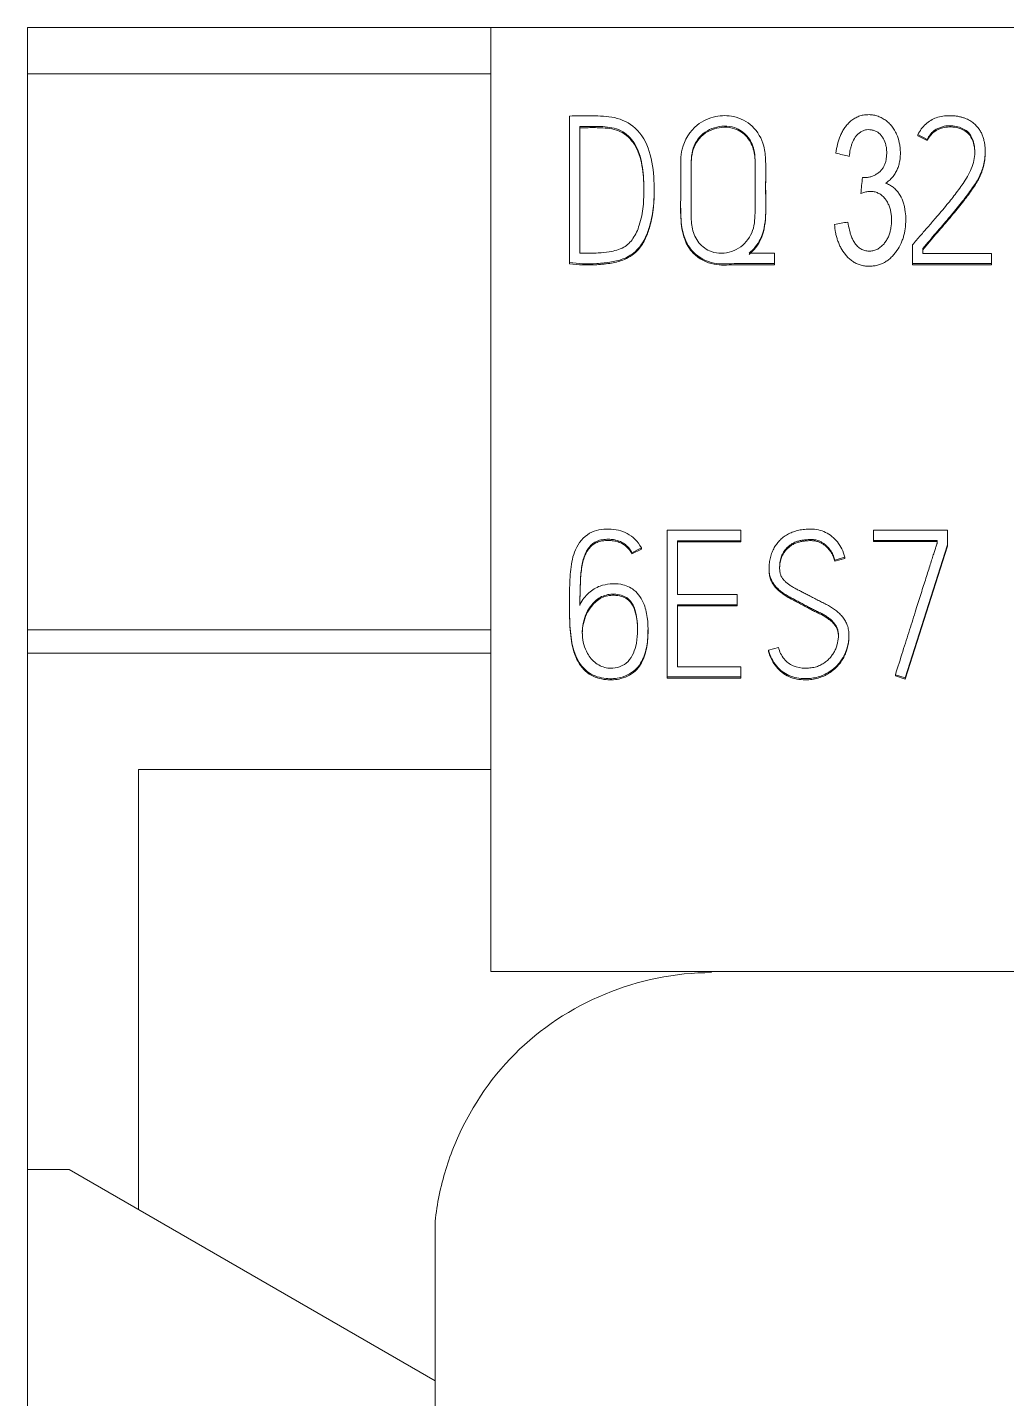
# Model space of a CAD drawing. Header units: millimetres. Extents: x 0 to 594, y 0 to 420.
# Drawn here: x 106.75 to 117.32, y 357.81 to 372.6 of the extents above; entities that cross this region are included whole.
import ezdxf

# ---------------------------------------------------------------- set-up
doc = ezdxf.new("R2010")
doc.units = ezdxf.units.MM
doc.layers.add('1', color=7, linetype='Continuous')

msp = doc.modelspace()

# ---------------------------------------------------------------- linework, layer by layer
at = {"layer": '1', "color": 7, "linetype": 'Continuous', "lineweight": 13}
for p, q in [((106.753, 372.601), (106.753, 372.101)), ((111.753, 372.601), (106.753, 372.601)), ((111.753, 362.417), (111.753, 372.601)), ((136.553, 372.601), (111.753, 372.601)), ((106.753, 366.101), (106.753, 372.101)), ((111.753, 372.101), (106.753, 372.101)), ((112.602, 371.644), (112.602, 370.064)), ((112.716, 371.532), (112.716, 370.167)), ((116.363, 371.444), (116.363, 371.431)), ((116.463, 371.393), (116.363, 371.444)), ((116.463, 371.381), (116.363, 371.431)), ((116.463, 371.393), (116.463, 371.381)), ((117.089, 371.252), (117.089, 371.264)), ((113.804, 371.132), (113.804, 371.119)), ((114.606, 370.989), (114.606, 370.976)), ((114.721, 371.055), (114.721, 371.068)), ((113.517, 370.826), (113.517, 370.839)), ((113.802, 370.675), (113.802, 370.662)), ((116.304, 370.053), (116.304, 370.255)), ((116.415, 370.216), (116.415, 370.163)), ((112.602, 370.064), (112.602, 370.051)), ((114.817, 370.165), (114.542, 370.165)), ((114.817, 370.053), (114.817, 370.165)), ((116.415, 370.163), (117.156, 370.163)), ((117.156, 370.163), (117.156, 370.053)), ((114.817, 370.053), (114.817, 370.04)), ((116.304, 370.053), (116.304, 370.04)), ((117.156, 370.053), (116.304, 370.053)), ((117.156, 370.04), (116.304, 370.04)), ((117.156, 370.053), (117.156, 370.04)), ((113.656, 367.176), (113.656, 365.594)), ((114.453, 367.176), (113.656, 367.176)), ((114.453, 367.064), (114.453, 367.176)), ((115.882, 367.179), (115.882, 367.066)), ((116.681, 367.179), (115.882, 367.179)), ((116.681, 367.018), (116.681, 367.179)), ((113.379, 366.987), (113.277, 366.934)), ((113.379, 366.974), (113.277, 366.922)), ((113.379, 366.987), (113.379, 366.974)), ((113.767, 366.483), (113.767, 367.064)), ((113.767, 367.064), (114.453, 367.064)), ((113.767, 367.051), (114.453, 367.051)), ((114.453, 367.064), (114.453, 367.051)), ((115.882, 367.066), (115.882, 367.054)), ((115.882, 367.066), (116.57, 367.066)), ((115.882, 367.054), (116.57, 367.054)), ((116.226, 365.583), (116.681, 367.018)), ((116.226, 365.57), (116.681, 367.005)), ((116.57, 367.066), (116.57, 367.035)), ((116.681, 367.018), (116.681, 367.005)), ((113.277, 366.934), (113.277, 366.922)), ((115.576, 366.886), (115.467, 366.855)), ((115.576, 366.873), (115.467, 366.842)), ((115.467, 366.855), (115.467, 366.842)), ((115.576, 366.886), (115.576, 366.873)), ((114.757, 366.766), (114.757, 366.753)), ((112.602, 366.391), (112.602, 366.379)), ((114.411, 366.483), (113.767, 366.483)), ((113.767, 365.704), (113.767, 366.373)), ((113.767, 366.373), (114.411, 366.373)), ((114.411, 366.373), (114.411, 366.483)), ((114.411, 366.373), (114.411, 366.36)), ((113.767, 366.36), (114.411, 366.36)), ((106.753, 366.101), (106.753, 365.851)), ((106.753, 366.101), (111.753, 366.101)), ((113.45, 366.089), (113.45, 366.102)), ((115.618, 366.028), (115.618, 366.04)), ((106.753, 365.851), (106.753, 360.281)), ((111.753, 365.851), (106.753, 365.851)), ((114.75, 365.882), (114.859, 365.913)), ((114.75, 365.882), (114.75, 365.869)), ((114.453, 365.704), (113.767, 365.704)), ((114.453, 365.594), (114.453, 365.704)), ((113.656, 365.594), (114.453, 365.594)), ((113.656, 365.594), (113.656, 365.581)), ((113.656, 365.581), (114.453, 365.581)), ((114.453, 365.594), (114.453, 365.581)), ((116.12, 365.618), (116.12, 365.605)), ((116.12, 365.618), (116.226, 365.583)), ((116.12, 365.605), (116.226, 365.57)), ((116.226, 365.583), (116.226, 365.57)), ((107.953, 359.848), (107.953, 364.595)), ((111.753, 364.595), (107.953, 364.595)), ((136.553, 362.417), (111.753, 362.417)), ((106.753, 360.281), (106.753, 246.863)), ((107.203, 360.281), (106.753, 360.281)), ((107.203, 360.281), (111.153, 358.001)), ((111.153, 359.722), (111.153, 358.001)), ((111.153, 358.001), (111.153, 249.185))]:
    msp.add_line(p, q, dxfattribs=at)
for points, knots in [([(112.602, 370.064), (112.65, 370.058), (112.748, 370.05), (112.9, 370.05), (113.052, 370.068), (113.212, 370.105), (113.347, 370.2), (113.426, 370.336), (113.482, 370.489), (113.518, 370.694), (113.519, 370.963), (113.486, 371.258), (113.344, 371.526), (113.093, 371.645), (112.846, 371.646), (112.684, 371.649), (112.602, 371.644)], [0, 0, 0, 0, 0.048928, 0.10152, 0.156673, 0.206259, 0.270351, 0.31956, 0.366981, 0.439378, 0.534587, 0.645045, 0.746603, 0.832762, 0.916147, 1, 1, 1, 1]), ([(114.542, 370.165), (114.592, 370.21), (114.69, 370.326), (114.73, 370.584), (114.715, 370.866), (114.726, 371.116), (114.706, 371.351), (114.596, 371.546), (114.388, 371.654), (114.169, 371.651), (113.943, 371.549), (113.797, 371.315), (113.806, 371.067), (113.806, 370.825), (113.797, 370.582), (113.826, 370.343), (113.942, 370.146), (114.149, 370.039), (114.358, 370.055), (114.575, 370.052), (114.721, 370.053), (114.817, 370.053)], [0, 0, 0, 0, 0.043075, 0.102648, 0.168978, 0.235307, 0.271956, 0.327443, 0.378109, 0.421433, 0.470555, 0.539532, 0.59211, 0.636178, 0.703998, 0.756984, 0.796657, 0.853885, 0.901986, 0.93541, 1, 1, 1, 1]), ([(115.478, 371.245), (115.482, 371.277), (115.488, 371.309), (115.504, 371.373), (115.514, 371.404), (115.533, 371.449), (115.54, 371.464), (115.556, 371.493), (115.565, 371.507), (115.583, 371.533), (115.594, 371.546), (115.616, 371.571), (115.64, 371.594), (115.667, 371.613), (115.688, 371.625), (115.696, 371.629), (115.711, 371.636), (115.733, 371.645), (115.757, 371.652), (115.782, 371.656), (115.79, 371.657), (115.807, 371.659), (115.815, 371.659), (115.84, 371.66), (115.856, 371.659), (115.881, 371.656), (115.889, 371.654), (115.905, 371.651), (115.929, 371.644), (115.952, 371.635), (115.974, 371.624), (115.982, 371.62), (115.996, 371.611), (116.003, 371.607), (116.023, 371.593), (116.036, 371.582), (116.054, 371.565), (116.06, 371.559), (116.071, 371.547), (116.087, 371.528), (116.1, 371.508), (116.117, 371.48), (116.125, 371.465), (116.145, 371.42), (116.155, 371.389), (116.165, 371.341), (116.168, 371.325), (116.172, 371.292), (116.173, 371.276), (116.175, 371.227), (116.173, 371.194), (116.166, 371.154), (116.164, 371.145), (116.16, 371.129), (116.154, 371.105), (116.146, 371.082), (116.136, 371.06), (116.132, 371.053), (116.125, 371.038), (116.12, 371.031), (116.107, 371.01), (116.088, 370.983), (116.065, 370.96), (116.04, 370.938), (116.027, 370.928), (116.013, 370.919)], [0, 0, 0, 0, 0.0625, 0.0625, 0.125, 0.125, 0.15625, 0.15625, 0.1875, 0.1875, 0.21875, 0.21875, 0.25, 0.28125, 0.28125, 0.296875, 0.296875, 0.3125, 0.34375, 0.34375, 0.359375, 0.359375, 0.375, 0.375, 0.40625, 0.40625, 0.421875, 0.421875, 0.4375, 0.46875, 0.46875, 0.484375, 0.484375, 0.5, 0.5, 0.53125, 0.53125, 0.546875, 0.546875, 0.5625, 0.59375, 0.59375, 0.625, 0.625, 0.6875, 0.6875, 0.71875, 0.71875, 0.75, 0.75, 0.8125, 0.8125, 0.828125, 0.828125, 0.84375, 0.875, 0.875, 0.890625, 0.890625, 0.90625, 0.90625, 0.9375, 0.96875, 0.96875, 1, 1, 1, 1]), ([(116.304, 370.255), (116.333, 370.289), (116.388, 370.353), (116.472, 370.448), (116.566, 370.559), (116.671, 370.68), (116.779, 370.817), (116.88, 370.956), (116.965, 371.115), (116.988, 371.297), (116.936, 371.469), (116.79, 371.54), (116.654, 371.546), (116.53, 371.493), (116.482, 371.431), (116.463, 371.393)], [0, 0, 0, 0, 0.068794, 0.128406, 0.193582, 0.291346, 0.373604, 0.45943, 0.554437, 0.645803, 0.738171, 0.803969, 0.878932, 0.940491, 1, 1, 1, 1]), ([(116.363, 371.444), (116.383, 371.487), (116.439, 371.562), (116.561, 371.637), (116.669, 371.65), (116.745, 371.648), (116.784, 371.644), (116.82, 371.636), (116.853, 371.627), (116.883, 371.616), (116.91, 371.603), (116.935, 371.589), (116.957, 371.574), (116.976, 371.558), (116.993, 371.541), (117.007, 371.525), (117.025, 371.502), (117.044, 371.472), (117.062, 371.433), (117.074, 371.392), (117.083, 371.351), (117.088, 371.308), (117.09, 371.267), (117.088, 371.228), (117.085, 371.19), (117.08, 371.154), (117.072, 371.118), (117.063, 371.084), (117.049, 371.045), (117.03, 370.999), (117, 370.945), (116.963, 370.886), (116.919, 370.824), (116.87, 370.758), (116.815, 370.689), (116.756, 370.616), (116.693, 370.541), (116.626, 370.462), (116.557, 370.382), (116.486, 370.299), (116.438, 370.244), (116.415, 370.216)], [0, 0, 0, 0, 0.061339, 0.118477, 0.180647, 0.199061, 0.216082, 0.231833, 0.246526, 0.260308, 0.273254, 0.285426, 0.29689, 0.307753, 0.31802, 0.327627, 0.336606, 0.355189, 0.37361, 0.392165, 0.410785, 0.42927, 0.447741, 0.464235, 0.480574, 0.496814, 0.51268, 0.527892, 0.542508, 0.566365, 0.593275, 0.623397, 0.656474, 0.692185, 0.730563, 0.771282, 0.814001, 0.858722, 0.904903, 0.951996, 1, 1, 1, 1]), ([(112.716, 370.167), (112.782, 370.163), (112.888, 370.163), (113.046, 370.181), (113.188, 370.212), (113.3, 370.325), (113.367, 370.481), (113.403, 370.667), (113.408, 370.888), (113.395, 371.119), (113.327, 371.347), (113.166, 371.507), (112.974, 371.534), (112.827, 371.532), (112.745, 371.532), (112.716, 371.532)], [0, 0, 0, 0, 0.085013, 0.135874, 0.205821, 0.265138, 0.333279, 0.422662, 0.50952, 0.618636, 0.722487, 0.80996, 0.894466, 0.962458, 1, 1, 1, 1]), ([(113.405, 370.822), (113.405, 370.834), (113.405, 370.93), (113.395, 371.107), (113.327, 371.334), (113.166, 371.495), (112.974, 371.521), (112.827, 371.519), (112.745, 371.519), (112.716, 371.519)], [0, 0, 0, 0, 0.030851, 0.246457, 0.451657, 0.624495, 0.791473, 0.92582, 1, 1, 1, 1]), ([(114.166, 371.519), (114.131, 371.508), (114.03, 371.461), (113.937, 371.335), (113.911, 371.152), (113.918, 370.971), (113.916, 370.771), (113.914, 370.59), (113.92, 370.425), (113.988, 370.27), (114.145, 370.155), (114.321, 370.162), (114.487, 370.247), (114.601, 370.405), (114.607, 370.628), (114.607, 370.846), (114.605, 371.062), (114.611, 371.266), (114.532, 371.437), (114.404, 371.524), (114.275, 371.542), (114.201, 371.53), (114.166, 371.519)], [0, 0, 0, 0, 0.03125, 0.09375, 0.125, 0.1875, 0.25, 0.296875, 0.34375, 0.390625, 0.4375, 0.5, 0.53125, 0.59375, 0.65625, 0.71875, 0.78125, 0.84375, 0.890625, 0.9375, 0.96875, 1, 1, 1, 1]), ([(114.166, 371.506), (114.131, 371.496), (114.03, 371.448), (113.937, 371.323), (113.911, 371.14), (113.918, 370.958), (113.916, 370.777), (113.915, 370.67), (113.915, 370.635)], [0, 0, 0, 0, 0.111489, 0.334467, 0.445956, 0.668934, 0.891911, 1, 1, 1, 1]), ([(114.607, 371.11), (114.607, 371.163), (114.602, 371.272), (114.532, 371.425), (114.404, 371.512), (114.275, 371.529), (114.201, 371.517), (114.166, 371.506)], [0, 0, 0, 0, 0.226006, 0.458204, 0.690402, 0.845201, 1, 1, 1, 1]), ([(115.764, 370.983), (115.77, 370.982), (115.776, 370.981), (115.785, 370.98), (115.788, 370.98), (115.794, 370.98), (115.803, 370.981), (115.813, 370.982), (115.825, 370.983), (115.831, 370.984), (115.849, 370.988), (115.861, 370.992), (115.884, 371.001), (115.895, 371.006), (115.916, 371.018), (115.927, 371.025), (115.941, 371.036), (115.946, 371.04), (115.955, 371.048), (115.96, 371.052), (115.972, 371.066), (115.98, 371.075), (115.993, 371.096), (115.999, 371.107), (116.008, 371.129), (116.012, 371.141), (116.018, 371.164), (116.02, 371.176), (116.024, 371.2), (116.025, 371.212), (116.026, 371.236), (116.026, 371.248), (116.026, 371.272), (116.025, 371.284), (116.022, 371.308), (116.019, 371.321), (116.011, 371.356), (116.002, 371.379), (115.984, 371.411), (115.977, 371.421), (115.962, 371.44), (115.954, 371.449), (115.935, 371.466), (115.925, 371.473), (115.903, 371.484), (115.892, 371.489), (115.868, 371.495), (115.856, 371.497), (115.831, 371.498), (115.819, 371.498), (115.794, 371.494), (115.782, 371.491), (115.76, 371.482), (115.749, 371.476), (115.734, 371.465), (115.729, 371.461), (115.719, 371.453), (115.715, 371.449), (115.702, 371.436), (115.694, 371.427), (115.673, 371.396), (115.662, 371.375), (115.649, 371.341), (115.646, 371.329), (115.639, 371.305), (115.636, 371.294), (115.628, 371.258), (115.625, 371.234), (115.622, 371.21)], [0, 0, 0, 0, 0.015625, 0.015625, 0.023437, 0.023437, 0.03125, 0.046875, 0.046875, 0.0625, 0.0625, 0.09375, 0.09375, 0.125, 0.125, 0.15625, 0.15625, 0.171875, 0.171875, 0.1875, 0.1875, 0.21875, 0.21875, 0.25, 0.25, 0.28125, 0.28125, 0.3125, 0.3125, 0.34375, 0.34375, 0.375, 0.375, 0.40625, 0.40625, 0.4375, 0.4375, 0.5, 0.5, 0.53125, 0.53125, 0.5625, 0.5625, 0.59375, 0.59375, 0.625, 0.625, 0.65625, 0.65625, 0.6875, 0.6875, 0.71875, 0.71875, 0.75, 0.75, 0.765625, 0.765625, 0.78125, 0.78125, 0.8125, 0.8125, 0.875, 0.875, 0.90625, 0.90625, 0.9375, 0.9375, 1, 1, 1, 1]), ([(116.977, 371.247), (116.977, 371.26), (116.973, 371.334), (116.936, 371.456), (116.79, 371.527), (116.654, 371.533), (116.53, 371.48), (116.482, 371.418), (116.463, 371.381)], [0, 0, 0, 0, 0.051721, 0.299015, 0.475174, 0.675868, 0.840679, 1, 1, 1, 1]), ([(117.089, 371.253), (117.089, 371.253), (117.089, 371.241), (117.088, 371.215), (117.085, 371.178), (117.08, 371.141), (117.072, 371.105), (117.063, 371.072), (117.049, 371.033), (117.03, 370.986), (117, 370.932), (116.963, 370.873), (116.919, 370.811), (116.87, 370.745), (116.815, 370.676), (116.756, 370.603), (116.693, 370.528), (116.626, 370.45), (116.557, 370.369), (116.486, 370.287), (116.438, 370.231), (116.415, 370.203)], [0, 0, 0, 0, 0.000351, 0.030208, 0.059783, 0.089178, 0.117897, 0.145433, 0.17189, 0.215074, 0.263783, 0.318309, 0.378181, 0.442821, 0.512289, 0.585996, 0.663321, 0.744272, 0.827864, 0.913107, 1, 1, 1, 1]), ([(113.804, 371.118), (113.804, 371.093), (113.805, 371.035), (113.806, 370.978), (113.806, 370.946)], [0, 0, 0, 0, 0.44169, 1, 1, 1, 1]), ([(114.542, 370.152), (114.592, 370.197), (114.69, 370.314), (114.73, 370.572), (114.716, 370.823), (114.721, 370.988), (114.721, 371.055)], [0, 0, 0, 0, 0.200742, 0.478373, 0.787489, 1, 1, 1, 1]), ([(114.607, 370.746), (114.607, 370.775), (114.606, 370.852), (114.606, 370.928), (114.606, 370.976)], [0, 0, 0, 0, 0.379538, 1, 1, 1, 1]), ([(112.602, 370.051), (112.65, 370.045), (112.748, 370.037), (112.9, 370.038), (113.052, 370.055), (113.212, 370.093), (113.347, 370.187), (113.426, 370.323), (113.482, 370.477), (113.512, 370.646), (113.517, 370.771), (113.517, 370.827)], [0, 0, 0, 0, 0.098443, 0.204258, 0.315227, 0.414995, 0.543949, 0.642959, 0.738369, 0.884032, 1, 1, 1, 1]), ([(116.013, 370.919), (116.028, 370.915), (116.049, 370.906), (116.07, 370.894), (116.083, 370.886), (116.089, 370.881), (116.108, 370.867), (116.119, 370.857), (116.135, 370.839), (116.14, 370.833), (116.15, 370.821), (116.154, 370.815), (116.176, 370.782), (116.19, 370.755), (116.206, 370.711), (116.21, 370.696), (116.218, 370.666), (116.221, 370.651), (116.228, 370.605), (116.231, 370.575), (116.232, 370.528), (116.232, 370.513), (116.23, 370.482), (116.229, 370.466), (116.225, 370.421), (116.219, 370.39), (116.208, 370.346), (116.204, 370.331), (116.193, 370.302), (116.188, 370.287), (116.168, 370.245), (116.153, 370.218), (116.127, 370.18), (116.118, 370.167), (116.098, 370.143), (116.076, 370.12), (116.053, 370.1), (116.034, 370.086), (116.028, 370.082), (116.015, 370.073), (116.008, 370.069), (115.974, 370.05), (115.945, 370.04), (115.907, 370.031), (115.899, 370.03), (115.884, 370.027), (115.876, 370.027), (115.852, 370.025), (115.837, 370.024), (115.813, 370.025), (115.806, 370.026), (115.79, 370.028), (115.782, 370.029), (115.759, 370.033), (115.729, 370.041), (115.701, 370.053), (115.68, 370.064), (115.673, 370.068), (115.66, 370.076), (115.641, 370.089), (115.623, 370.104), (115.6, 370.126), (115.59, 370.138), (115.58, 370.15)], [0, 0, 0, 0, 0.03125, 0.046875, 0.046875, 0.0625, 0.0625, 0.09375, 0.09375, 0.109375, 0.109375, 0.125, 0.125, 0.1875, 0.1875, 0.21875, 0.21875, 0.25, 0.25, 0.3125, 0.3125, 0.34375, 0.34375, 0.375, 0.375, 0.4375, 0.4375, 0.46875, 0.46875, 0.5, 0.5, 0.5625, 0.5625, 0.59375, 0.59375, 0.625, 0.65625, 0.65625, 0.671875, 0.671875, 0.6875, 0.6875, 0.75, 0.75, 0.765625, 0.765625, 0.78125, 0.78125, 0.8125, 0.8125, 0.828125, 0.828125, 0.84375, 0.84375, 0.875, 0.90625, 0.90625, 0.921875, 0.921875, 0.9375, 0.96875, 0.96875, 1, 1, 1, 1]), ([(115.608, 370.501), (115.612, 370.472), (115.617, 370.443), (115.628, 370.4), (115.632, 370.386), (115.641, 370.358), (115.646, 370.344), (115.657, 370.317), (115.664, 370.304), (115.675, 370.285), (115.679, 370.278), (115.688, 370.266), (115.692, 370.26), (115.707, 370.244), (115.717, 370.233), (115.735, 370.22), (115.741, 370.215), (115.754, 370.208), (115.761, 370.204), (115.774, 370.198), (115.781, 370.196), (115.796, 370.192), (115.81, 370.189), (115.825, 370.187), (115.84, 370.187), (115.848, 370.187), (115.87, 370.189), (115.884, 370.192), (115.906, 370.199), (115.913, 370.202), (115.926, 370.208), (115.933, 370.212), (115.951, 370.224), (115.963, 370.233), (115.985, 370.253), (115.995, 370.264), (116.013, 370.288), (116.021, 370.3), (116.036, 370.326), (116.049, 370.352), (116.058, 370.38), (116.064, 370.401), (116.066, 370.408), (116.069, 370.423), (116.071, 370.43), (116.077, 370.466), (116.079, 370.495), (116.079, 370.539), (116.078, 370.554), (116.075, 370.583), (116.071, 370.612), (116.064, 370.64), (116.057, 370.661), (116.055, 370.668), (116.049, 370.682), (116.047, 370.689), (116.037, 370.709), (116.03, 370.722), (116.017, 370.74), (116.013, 370.746), (116.004, 370.757), (115.999, 370.763), (115.984, 370.779), (115.973, 370.789), (115.955, 370.802), (115.948, 370.806), (115.935, 370.813), (115.929, 370.816), (115.908, 370.824), (115.894, 370.828), (115.871, 370.831), (115.864, 370.832), (115.849, 370.832), (115.842, 370.832), (115.827, 370.831), (115.82, 370.83), (115.805, 370.827), (115.798, 370.825), (115.776, 370.82), (115.762, 370.815), (115.748, 370.81)], [0, 0, 0, 0, 0.0625, 0.0625, 0.09375, 0.09375, 0.125, 0.125, 0.15625, 0.15625, 0.171875, 0.171875, 0.1875, 0.1875, 0.21875, 0.21875, 0.234375, 0.234375, 0.25, 0.25, 0.265625, 0.265625, 0.28125, 0.296875, 0.296875, 0.3125, 0.3125, 0.34375, 0.34375, 0.359375, 0.359375, 0.375, 0.375, 0.40625, 0.40625, 0.4375, 0.4375, 0.46875, 0.46875, 0.5, 0.53125, 0.53125, 0.546875, 0.546875, 0.5625, 0.5625, 0.625, 0.625, 0.65625, 0.65625, 0.6875, 0.71875, 0.71875, 0.734375, 0.734375, 0.75, 0.75, 0.78125, 0.78125, 0.796875, 0.796875, 0.8125, 0.8125, 0.84375, 0.84375, 0.859375, 0.859375, 0.875, 0.875, 0.90625, 0.90625, 0.921875, 0.921875, 0.9375, 0.9375, 0.953125, 0.953125, 0.96875, 0.96875, 1, 1, 1, 1]), ([(113.802, 370.662), (113.802, 370.624), (113.804, 370.507), (113.826, 370.33), (113.942, 370.133), (114.149, 370.026), (114.358, 370.042), (114.575, 370.039), (114.721, 370.04), (114.817, 370.04)], [0, 0, 0, 0, 0.081096, 0.245586, 0.368745, 0.546401, 0.695727, 0.799486, 1, 1, 1, 1]), ([(115.58, 370.15), (115.561, 370.173), (115.545, 370.197), (115.525, 370.236), (115.518, 370.249), (115.507, 370.276), (115.501, 370.29), (115.492, 370.318), (115.488, 370.332), (115.48, 370.36), (115.477, 370.374), (115.469, 370.417), (115.466, 370.446), (115.464, 370.475)], [0, 0, 0, 0, 0.25, 0.25, 0.375, 0.375, 0.5, 0.5, 0.625, 0.625, 0.75, 0.75, 1, 1, 1, 1]), ([(112.716, 366.377), (112.741, 366.426), (112.802, 366.502), (112.921, 366.579), (113.043, 366.601), (113.171, 366.6), (113.32, 366.538), (113.416, 366.387), (113.451, 366.206), (113.453, 366.025), (113.426, 365.841), (113.34, 365.671), (113.173, 365.579), (112.987, 365.569), (112.799, 365.622), (112.663, 365.799), (112.612, 366.028), (112.601, 366.276), (112.602, 366.52), (112.611, 366.752), (112.651, 366.977), (112.8, 367.165), (113.025, 367.203), (113.242, 367.157), (113.338, 367.057), (113.379, 366.987)], [0, 0, 0, 0, 0.03564, 0.067865, 0.092923, 0.119268, 0.154068, 0.197126, 0.234707, 0.279879, 0.320329, 0.360962, 0.405677, 0.442102, 0.485709, 0.532505, 0.586175, 0.644312, 0.701767, 0.753421, 0.803151, 0.856352, 0.904259, 0.950465, 1, 1, 1, 1]), ([(114.859, 365.913), (114.868, 365.868), (114.908, 365.786), (115.015, 365.701), (115.125, 365.686), (115.21, 365.691), (115.266, 365.702), (115.315, 365.723), (115.357, 365.749), (115.395, 365.779), (115.426, 365.813), (115.451, 365.849), (115.472, 365.888), (115.487, 365.928), (115.497, 365.967), (115.503, 366.005), (115.506, 366.043), (115.503, 366.082), (115.493, 366.121), (115.476, 366.154), (115.453, 366.184), (115.426, 366.211), (115.395, 366.235), (115.36, 366.258), (115.322, 366.28), (115.28, 366.3), (115.237, 366.32), (115.192, 366.342), (115.147, 366.367), (115.101, 366.392), (115.054, 366.417), (115.007, 366.441), (114.962, 366.465), (114.92, 366.491), (114.881, 366.52), (114.846, 366.55), (114.816, 366.584), (114.79, 366.621), (114.771, 366.663), (114.759, 366.711), (114.756, 366.766), (114.759, 366.824), (114.77, 366.883), (114.788, 366.939), (114.812, 366.989), (114.842, 367.035), (114.878, 367.075), (114.92, 367.11), (114.968, 367.139), (115.02, 367.161), (115.078, 367.178), (115.14, 367.187), (115.212, 367.191), (115.289, 367.184), (115.368, 367.157), (115.438, 367.112), (115.497, 367.051), (115.544, 366.974), (115.567, 366.916), (115.576, 366.886)], [0, 0, 0, 0, 0.042395, 0.079774, 0.121236, 0.140075, 0.157254, 0.173247, 0.188397, 0.202796, 0.216711, 0.230265, 0.243508, 0.256652, 0.269293, 0.280934, 0.291684, 0.304893, 0.316879, 0.328106, 0.339273, 0.350814, 0.362909, 0.375637, 0.388999, 0.403044, 0.417696, 0.432849, 0.448511, 0.464937, 0.481153, 0.497163, 0.51278, 0.527863, 0.542482, 0.556645, 0.570443, 0.584077, 0.597961, 0.612786, 0.629037, 0.64828, 0.666584, 0.684253, 0.701354, 0.717933, 0.734308, 0.750738, 0.767515, 0.784992, 0.803232, 0.822275, 0.842375, 0.868294, 0.892965, 0.917787, 0.943448, 0.970498, 1, 1, 1, 1]), ([(113.277, 366.934), (113.269, 366.949), (113.251, 366.978), (113.217, 367.015), (113.175, 367.044), (113.129, 367.064), (113.078, 367.077), (113.02, 367.081), (112.959, 367.077), (112.901, 367.061), (112.853, 367.034), (112.815, 366.996), (112.784, 366.949), (112.76, 366.893), (112.742, 366.828), (112.73, 366.754), (112.722, 366.672), (112.719, 366.581), (112.716, 366.482), (112.715, 366.413), (112.716, 366.377)], [0, 0, 0, 0, 0.043481, 0.085549, 0.127923, 0.170971, 0.214845, 0.260884, 0.317917, 0.367656, 0.41257, 0.456833, 0.503792, 0.555243, 0.612421, 0.675966, 0.746378, 0.823872, 0.908402, 1, 1, 1, 1]), ([(113.277, 366.922), (113.269, 366.937), (113.251, 366.965), (113.217, 367.002), (113.175, 367.031), (113.129, 367.052), (113.078, 367.064), (113.02, 367.068), (112.959, 367.064), (112.901, 367.049), (112.853, 367.021), (112.815, 366.983), (112.784, 366.937), (112.76, 366.88), (112.742, 366.815), (112.73, 366.741), (112.722, 366.659), (112.719, 366.568), (112.716, 366.469), (112.715, 366.4), (112.716, 366.365)], [0, 0, 0, 0, 0.043481, 0.085549, 0.127923, 0.170971, 0.214845, 0.260884, 0.317917, 0.367656, 0.41257, 0.456833, 0.503792, 0.555243, 0.612421, 0.675966, 0.746378, 0.823872, 0.908402, 1, 1, 1, 1]), ([(115.467, 366.855), (115.465, 366.862), (115.46, 366.877), (115.451, 366.9), (115.44, 366.925), (115.426, 366.95), (115.409, 366.974), (115.39, 366.997), (115.368, 367.019), (115.342, 367.038), (115.313, 367.055), (115.28, 367.068), (115.244, 367.076), (115.209, 367.078), (115.176, 367.076), (115.145, 367.073), (115.109, 367.069), (115.071, 367.061), (115.034, 367.047), (114.998, 367.027), (114.964, 367.002), (114.933, 366.969), (114.906, 366.931), (114.884, 366.883), (114.873, 366.826), (114.869, 366.772), (114.872, 366.727), (114.881, 366.694), (114.896, 366.664), (114.917, 366.638), (114.941, 366.613), (114.969, 366.591), (115.002, 366.57), (115.037, 366.55), (115.075, 366.53), (115.116, 366.51), (115.158, 366.488), (115.203, 366.465), (115.25, 366.439), (115.299, 366.414), (115.348, 366.39), (115.396, 366.365), (115.441, 366.337), (115.483, 366.308), (115.521, 366.275), (115.554, 366.238), (115.582, 366.197), (115.603, 366.151), (115.616, 366.098), (115.619, 366.041), (115.616, 365.983), (115.605, 365.926), (115.587, 365.871), (115.563, 365.817), (115.532, 365.767), (115.495, 365.721), (115.451, 365.681), (115.402, 365.645), (115.346, 365.615), (115.285, 365.592), (115.219, 365.579), (115.141, 365.574), (115.057, 365.581), (114.97, 365.607), (114.895, 365.652), (114.832, 365.713), (114.782, 365.791), (114.76, 365.851), (114.75, 365.882)], [0, 0, 0, 0, 0.006902, 0.014527, 0.0229, 0.03171, 0.040697, 0.049939, 0.059406, 0.069126, 0.079243, 0.089792, 0.100957, 0.11302, 0.121351, 0.131067, 0.142193, 0.154038, 0.166072, 0.178522, 0.191399, 0.204849, 0.219214, 0.234859, 0.25249, 0.272668, 0.283841, 0.294211, 0.304173, 0.314215, 0.324636, 0.335605, 0.347264, 0.35967, 0.372854, 0.386723, 0.401163, 0.416176, 0.433071, 0.449927, 0.466747, 0.483271, 0.499286, 0.514866, 0.530063, 0.545048, 0.560066, 0.575472, 0.591898, 0.609868, 0.627376, 0.645005, 0.66302, 0.681094, 0.698922, 0.71679, 0.734853, 0.753306, 0.772468, 0.792214, 0.812556, 0.833938, 0.86301, 0.889874, 0.915888, 0.942166, 0.969784, 1, 1, 1, 1]), ([(115.467, 366.842), (115.465, 366.849), (115.46, 366.864), (115.451, 366.888), (115.44, 366.912), (115.426, 366.937), (115.409, 366.961), (115.39, 366.985), (115.368, 367.006), (115.342, 367.026), (115.313, 367.042), (115.28, 367.056), (115.244, 367.063), (115.209, 367.065), (115.176, 367.064), (115.145, 367.061), (115.109, 367.056), (115.071, 367.048), (115.034, 367.034), (114.998, 367.015), (114.964, 366.989), (114.933, 366.957), (114.906, 366.918), (114.884, 366.87), (114.873, 366.815), (114.87, 366.777), (114.87, 366.758)], [0, 0, 0, 0, 0.025535, 0.053746, 0.084726, 0.117324, 0.150572, 0.184768, 0.219795, 0.255756, 0.293187, 0.332218, 0.373527, 0.418158, 0.448979, 0.484928, 0.526094, 0.569916, 0.614442, 0.660505, 0.708148, 0.757909, 0.811058, 0.868941, 0.934177, 1, 1, 1, 1]), ([(116.57, 367.035), (116.569, 367.032), (116.565, 367.022), (116.558, 367), (116.547, 366.966), (116.532, 366.921), (116.515, 366.867), (116.495, 366.804), (116.473, 366.734), (116.449, 366.658), (116.423, 366.578), (116.397, 366.493), (116.369, 366.407), (116.328, 366.277), (116.272, 366.098), (116.198, 365.864), (116.146, 365.702), (116.12, 365.618)], [0, 0, 0, 0, 0.006664, 0.022274, 0.046836, 0.07897, 0.117297, 0.161819, 0.211415, 0.264968, 0.322476, 0.382404, 0.443215, 0.50491, 0.65714, 0.82217, 1, 1, 1, 1]), ([(115.505, 366.03), (115.505, 366.043), (115.503, 366.07), (115.493, 366.108), (115.476, 366.142), (115.453, 366.171), (115.426, 366.198), (115.395, 366.222), (115.36, 366.245), (115.322, 366.267), (115.28, 366.287), (115.237, 366.307), (115.192, 366.33), (115.147, 366.354), (115.101, 366.38), (115.054, 366.405), (115.007, 366.428), (114.962, 366.452), (114.92, 366.479), (114.881, 366.507), (114.846, 366.538), (114.816, 366.572), (114.79, 366.609), (114.771, 366.65), (114.759, 366.698), (114.757, 366.735), (114.757, 366.756), (114.757, 366.759)], [0, 0, 0, 0, 0.037363, 0.072654, 0.105707, 0.138586, 0.172568, 0.20818, 0.245654, 0.284995, 0.326348, 0.369486, 0.414101, 0.460216, 0.508578, 0.556324, 0.603462, 0.649443, 0.693851, 0.736893, 0.778592, 0.819218, 0.85936, 0.900239, 0.943889, 0.991738, 1, 1, 1, 1]), ([(113.45, 366.091), (113.45, 366.062), (113.447, 365.975), (113.426, 365.829), (113.34, 365.658), (113.173, 365.566), (112.987, 365.556), (112.799, 365.61), (112.663, 365.787), (112.612, 366.016), (112.603, 366.217), (112.602, 366.34), (112.602, 366.379)], [0, 0, 0, 0, 0.047379, 0.146039, 0.245143, 0.354204, 0.443047, 0.549405, 0.663541, 0.794443, 0.936242, 1, 1, 1, 1]), ([(113.086, 366.487), (113.037, 366.489), (112.945, 366.472), (112.818, 366.36), (112.749, 366.209), (112.734, 366.024), (112.774, 365.863), (112.882, 365.734), (113.037, 365.668), (113.238, 365.72), (113.322, 365.903), (113.34, 366.086), (113.334, 366.269), (113.264, 366.454), (113.135, 366.485), (113.086, 366.487)], [0, 0, 0, 0, 0.0625, 0.125, 0.21875, 0.28125, 0.375, 0.4375, 0.5, 0.59375, 0.6875, 0.75, 0.84375, 0.9375, 1, 1, 1, 1]), ([(113.086, 366.475), (113.037, 366.477), (112.945, 366.459), (112.818, 366.347), (112.753, 366.205), (112.741, 366.1), (112.741, 366.063)], [0, 0, 0, 0, 0.232842, 0.465685, 0.814948, 1, 1, 1, 1]), ([(113.337, 366.101), (113.337, 366.153), (113.328, 366.273), (113.264, 366.441), (113.135, 366.473), (113.086, 366.475)], [0, 0, 0, 0, 0.310868, 0.724347, 1, 1, 1, 1]), ([(115.618, 366.029), (115.618, 366.029), (115.618, 366.009), (115.616, 365.971), (115.605, 365.914), (115.587, 365.858), (115.563, 365.804), (115.532, 365.754), (115.495, 365.709), (115.451, 365.668), (115.402, 365.632), (115.346, 365.603), (115.285, 365.58), (115.219, 365.566), (115.141, 365.561), (115.057, 365.568), (114.97, 365.595), (114.895, 365.639), (114.832, 365.701), (114.782, 365.779), (114.76, 365.838), (114.75, 365.869)], [0, 0, 0, 0, 0.001261, 0.046083, 0.091213, 0.137331, 0.183601, 0.229241, 0.274983, 0.321224, 0.368462, 0.417518, 0.468068, 0.520144, 0.574882, 0.649305, 0.718077, 0.784672, 0.851944, 0.922648, 1, 1, 1, 1]), ([(114.136, 362.405), (113.742, 362.405), (112.958, 362.244), (111.955, 361.583), (111.462, 360.833), (111.296, 360.372), (111.268, 360.281)], [0, 0, 0, 0, 0.308367, 0.616734, 0.925101, 1, 1, 1, 1])]:
    msp.add_open_spline(points, degree=3, knots=knots, dxfattribs=at)
for points in [[(115.622, 371.21), (115.574, 371.221), (115.526, 371.233), (115.478, 371.245)], [(115.748, 370.81), (115.753, 370.868), (115.758, 370.925), (115.764, 370.983)], [(115.464, 370.475), (115.512, 370.484), (115.56, 370.493), (115.608, 370.501)], [(111.268, 360.281), (111.24, 360.19), (111.193, 360.005), (111.163, 359.817), (111.153, 359.722)]]:
    msp.add_open_spline(points, degree=3, dxfattribs=at)

doc.saveas('drawing.dxf')
